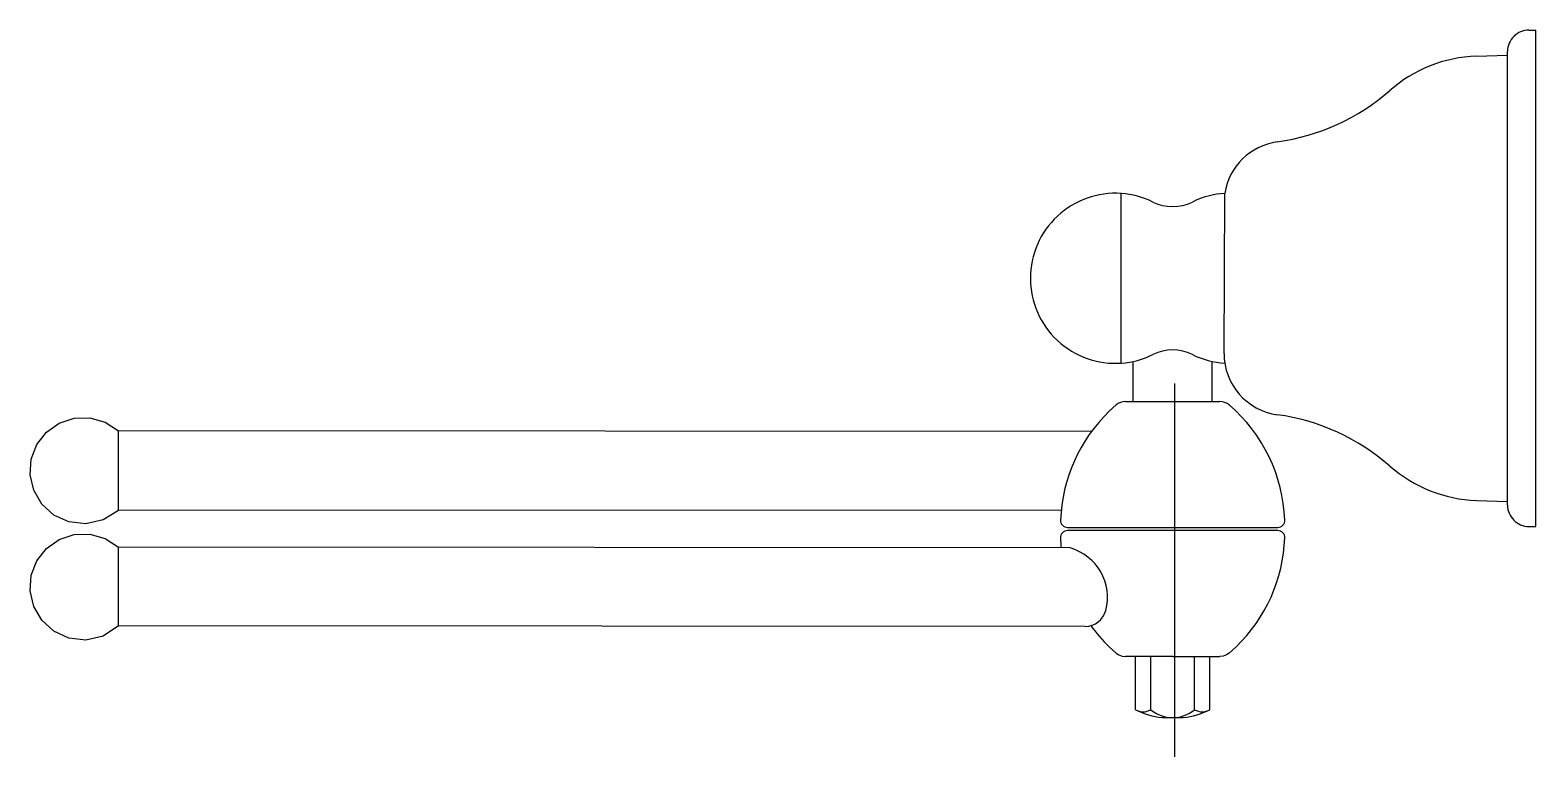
# Model space of a CAD drawing. Extents: x -10.229 to -10.016, y 66.239 to 66.342.
import ezdxf

# ---------------------------------------------------------------- set-up
doc = ezdxf.new("R2010")
doc.units = 0
doc.header["$LTSCALE"] = 0.069975951829843
doc.header["$MEASUREMENT"] = 0
doc.linetypes.add('AXES', pattern=[0.5400000065565109, 0.300000011920929, -0.07999999821186066, 0.07999999821186066, -0.07999999821186066])
doc.linetypes.add('CONTINU', pattern=[0])
doc.layers.get('0').update_dxf_attribs({"linetype": 'CONTINUOUS'})
doc.layers.add('DECA_EIXOS', color=5, linetype='AXES')

msp = doc.modelspace()

# ---------------------------------------------------------------- linework, layer by layer
at = {"linetype": 'CONTINU'}
for p, q in [((-10.01729036176438, 66.34155975400685), (-10.01629128009555, 66.34155966141614)), ((-10.01629128009555, 66.27155966141615), (-10.01629128009555, 66.34155966141614)), ((-10.02468757754643, 66.3378989238389), (-10.02028990386523, 66.33804884317864)), ((-10.02028990567601, 66.27455883154205), (-10.02028990385064, 66.33856048997825)), ((-10.07477118715838, 66.29459337325596), (-10.07477116749116, 66.31852054520927)), ((-10.06027616028949, 66.29595292857344), (-10.06017070933746, 66.31853293284809)), ((-10.07307696074661, 66.28918584116991), (-10.07307691784601, 66.29483559960462)), ((-10.06197076024108, 66.28918590134198), (-10.06197074117411, 66.29483567468067)), ((-10.07647432829878, 66.28781125069013), (-10.07549398059985, 66.28870390684276)), ((-10.07307696074661, 66.28918584116991), (-10.06085563542387, 66.2891859073836)), ((-10.22457662411307, 66.28612487301928), (-10.22248258858362, 66.28681449243238)), ((-10.22248258858362, 66.28681449243238), (-10.22026695368434, 66.28686379654378)), ((-10.22026695368434, 66.28686379654378), (-10.21811706157255, 66.28625573951471)), ((-10.21811706157255, 66.28625573951471), (-10.21622276170729, 66.28502430636703)), ((-10.22773050468693, 66.28312648090656), (-10.22637563697706, 66.28485975038723)), ((-10.22637563697706, 66.28485975038723), (-10.22457662411307, 66.28612487301928)), ((-10.07898810703091, 66.28493322660385), (-10.21622276170729, 66.28502430636703)), ((-10.21622254243755, 66.27382695698066), (-10.21622276170729, 66.28502430636703)), ((-10.22852546235459, 66.28106799209998), (-10.22773050468693, 66.28312648090656)), ((-10.22868576759985, 66.2788542186101), (-10.22852546235459, 66.28106799209998)), ((-10.22818368756763, 66.27667210933873), (-10.22868576759985, 66.2788542186101)), ((-10.22704262691905, 66.27471441668558), (-10.22818368756763, 66.27667210933873)), ((-10.22533926332808, 66.27316739718441), (-10.22704262691905, 66.27471441668558)), ((-10.21622254243755, 66.27382695698066), (-10.21840068221166, 66.27247384700374)), ((-10.08324337711437, 66.27386618481343), (-10.21622254243755, 66.27382695698066)), ((-10.02468839921844, 66.27522042782782), (-10.02028990566141, 66.27507048328994)), ((-10.2232033758791, 66.27219763148501), (-10.22533926332808, 66.27316739718441)), ((-10.22081529009778, 66.27193812098359), (-10.2232033758791, 66.27219763148501)), ((-10.21840068221166, 66.27247384700374), (-10.22081529009778, 66.27193812098359)), ((-10.08234291213313, 66.27141718256222), (-10.05270500504645, 66.2714170133432)), ((-10.01729035913802, 66.2715595673428), (-10.01629128009555, 66.27155966141615)), ((-10.22637563697706, 66.26846492170397), (-10.22457662411307, 66.26973004612354)), ((-10.22457662411307, 66.26973004612354), (-10.22248258858362, 66.27041966374912)), ((-10.22248258858362, 66.27041966374912), (-10.22026695368434, 66.27046896845636)), ((-10.22026695368434, 66.27046896845636), (-10.21811706157255, 66.26986091202315)), ((-10.21811706157255, 66.26986091202315), (-10.21622254243755, 66.2686298053967)), ((-10.05270500504645, 66.2709803853277), (-10.08234292210243, 66.27098055335505)), ((-10.22773050468693, 66.26673165162745), (-10.22637563697706, 66.26846492170397)), ((-10.08200490708378, 66.26853122934935), (-10.21622254243755, 66.2686298053967)), ((-10.21622241850248, 66.25753155818586), (-10.21622254243755, 66.2686298053967)), ((-10.22852546235459, 66.26467316401255), (-10.22773050468693, 66.26673165162745)), ((-10.22868576759985, 66.26245938813932), (-10.22852546235459, 66.26467316401255)), ((-10.22818368756763, 66.26027728005964), (-10.22868576759985, 66.26245938813932)), ((-10.22704262691905, 66.25831958740649), (-10.22818368756763, 66.26027728005964)), ((-10.22533926332808, 66.2567725679053), (-10.22704262691905, 66.25831958740649)), ((-10.2232033758791, 66.25580279982255), (-10.22533926332808, 66.2567725679053)), ((-10.21622241850248, 66.25753155818586), (-10.21840068221166, 66.25607901534127)), ((-10.21622254243755, 66.2574348888319), (-10.21622254243755, 66.25760543540393)), ((-10.07985744480702, 66.25746418219634), (-10.21622241850248, 66.25753155818586)), ((-10.22081529009778, 66.25554328932112), (-10.2232033758791, 66.25580279982255)), ((-10.21840068221166, 66.25607901534127), (-10.22081529009778, 66.25554328932112)), ((-10.0764746933301, 66.25458634126741), (-10.07549438100546, 66.25369367758178)), ((-10.05857340391511, 66.2545862590008), (-10.05955374515454, 66.25369358701384)), ((-10.07549438100546, 66.25369367758178), (-10.07510281053771, 66.25343092331826)), ((-10.07510281053771, 66.25343092331826), (-10.07466060306074, 66.25326718364155)), ((-10.07466060306074, 66.25326718364155), (-10.07419181627815, 66.25321150581172)), ((-10.06752406427168, 66.25321148674479), (-10.07419181627815, 66.25321150581172)), ((-10.07277267797966, 66.24571915375864), (-10.07277225684553, 66.25321150175239)), ((-10.07062302134888, 66.24571914606074), (-10.07062300824275, 66.25321149560645)), ((-10.06752406427168, 66.25321148674479), (-10.06085632977505, 66.25321142954411)), ((-10.06442510015245, 66.2457191440259), (-10.06442511076715, 66.2532114601597)), ((-10.06227586410046, 66.24571897725629), (-10.06227586216436, 66.25321144172189)), ((-10.06038752786599, 66.25326710499046), (-10.06085632977505, 66.25321142954411)), ((-10.05994531562228, 66.25343083513368), (-10.06038752786599, 66.25326710499046)), ((-10.05955374515454, 66.25369358701384), (-10.05994531562228, 66.25343083513368)), ((-10.06902371452204, 66.24461445181642), (-10.06602441163796, 66.24461445181642))]:
    msp.add_line(p, q, dxfattribs=at)
at = {"linetype": 'CONTINUOUS'}
msp.add_line((-10.07419179721122, 66.28918591490532), (-10.07307696074661, 66.28918584116991), dxfattribs=at)
at = {"linetype": 'CONTINU'}
for centre, radius, start, end in [((-10.01729063972363, 66.33856048989271), 0.002999264127012161, 89.99469006693175, 179.9999983658909), ((-10.02392307772129, 66.3182105279504), 0.01970323305057499, 92.22367626372518, 131.2057904634201), ((-10.05693283306196, 66.35596635963115), 0.03044801497915059, 277.8682681678275, 311.1354037879414), ((-10.05157094077899, 66.31718199724428), 0.008705230971370327, 97.8813659387171, 171.0723786896747), ((-10.07559358411799, 66.3065529414221), 0.01199582883817387, 86.06880072568227, 179.9678790948045), ((-10.07560371187705, 66.30655727727535), 0.01199220204188032, 63.80542995362371, 86.0191064062551), ((-10.05942986501172, 66.3065598874201), 0.01199594377845184, 93.54072034000453, 116.2593233221898), ((-10.06752367101618, 66.32296550661621), 0.006297608005502459, 243.7391204834613, 296.2603912353688), ((-10.07559105417961, 66.30656368663216), 0.01199835756496064, 180.019197488401, 273.9181656984213), ((-10.07561750811333, 66.30655950411395), 0.01199602212690542, 274.0455856323003, 296.2592697143242), ((-10.06752364698607, 66.29015380991405), 0.006297621309306779, 63.73962983703836, 116.2606411896154), ((-10.05942981485207, 66.30655936826204), 0.01199588746669262, 243.7404251098044, 266.460107126458), ((-10.05156914206927, 66.2959388850256), 0.008707029545631424, 179.9075877295431, 262.1082964756579), ((-10.0608556245941, 66.28718701342241), 0.001998893961212487, 49.36503307696, 90.00031042175087), ((-10.05695081078068, 66.25711351089728), 0.0304895523758134, 48.84128189086154, 82.10842132567505), ((-10.02393399055946, 66.29488129305204), 0.01967533363859249, 228.8376366143852, 267.8025770112238), ((-10.017290641549, 66.27455883145652), 0.002999264127012161, 179.9999983658913, 270.0053949756327), ((-10.08234290642551, 66.27241684452538), 0.0009996619631920593, 177.8059635646555, 269.9996728669219), ((-10.06080918575638, 66.27080592359646), 0.0225491969450272, 182.1940364354398, 185.787348281718), ((-10.07423875191888, 66.27080548076961), 0.02254919694501035, 314.004802703869, 357.8066623211075), ((-10.06080918575638, 66.27080592359646), 0.0225491969450272, 215.9409887758426, 225.9958648681605), ((-10.06812715376867, 66.25457073031595), 0.009996564547116614, 242.3084106445717, 264.8544058176009), ((-10.07169784337379, 66.24747577920039), 0.002059369411385614, 238.538592376108, 301.4609972722097), ((-10.06752405950495, 66.24951347163301), 0.004899027562540935, 230.7602539062425, 309.2397084722264), ((-10.06692073953596, 66.25456960529866), 0.009995423180418845, 275.1448431627937, 297.6908230770189), ((-10.06335034584759, 66.24747534860046), 0.002058968509601463, 238.5343858545441, 301.4567224328005)]:
    msp.add_arc(centre, radius, start, end, dxfattribs=at)
at = {"linetype": 'CONTINUOUS'}
for centre, radius, start, end in [((-10.07419219937346, 66.28718702098456), 0.001998893961212487, 89.98847252555451, 130.6359708931948), ((-10.07423875190493, 66.27159192267149), 0.0225491969309331, 2.193359367505732, 49.36503309808058), ((-10.06080916929999, 66.2715918464202), 0.0225491969109552, 134.0041351150734, 177.8059636123746), ((-10.05270500535634, 66.27241667530639), 0.0009996619631920593, 270.0000177615397, 2.192844543139852), ((-10.08234292259419, 66.26998089233892), 0.0009996610161239305, 89.99997181439504, 182.1921381420622), ((-10.05270500455468, 66.26998072431158), 0.0009996610161239305, 357.8078618579378, 90.00002818560496)]:
    msp.add_arc(centre, radius, start, end, dxfattribs=at)
for centre, radius, start, end in [((-10.08397624305146, 66.26154627867717), 0.007257802793553703, 345.2783609528033, 74.23954412686192), ((-10.07985744480703, 66.26046315167966), 0.002998969483314795, 270.0000000001697, 345.2953186035713)]:
    msp.add_arc(centre, radius, start, end)
at = {"layer": 'DECA_EIXOS'}
msp.add_line((-10.06728768921928, 66.29169901192179), (-10.06728768921928, 66.23906118903597), dxfattribs=at)

doc.saveas('drawing.dxf')
